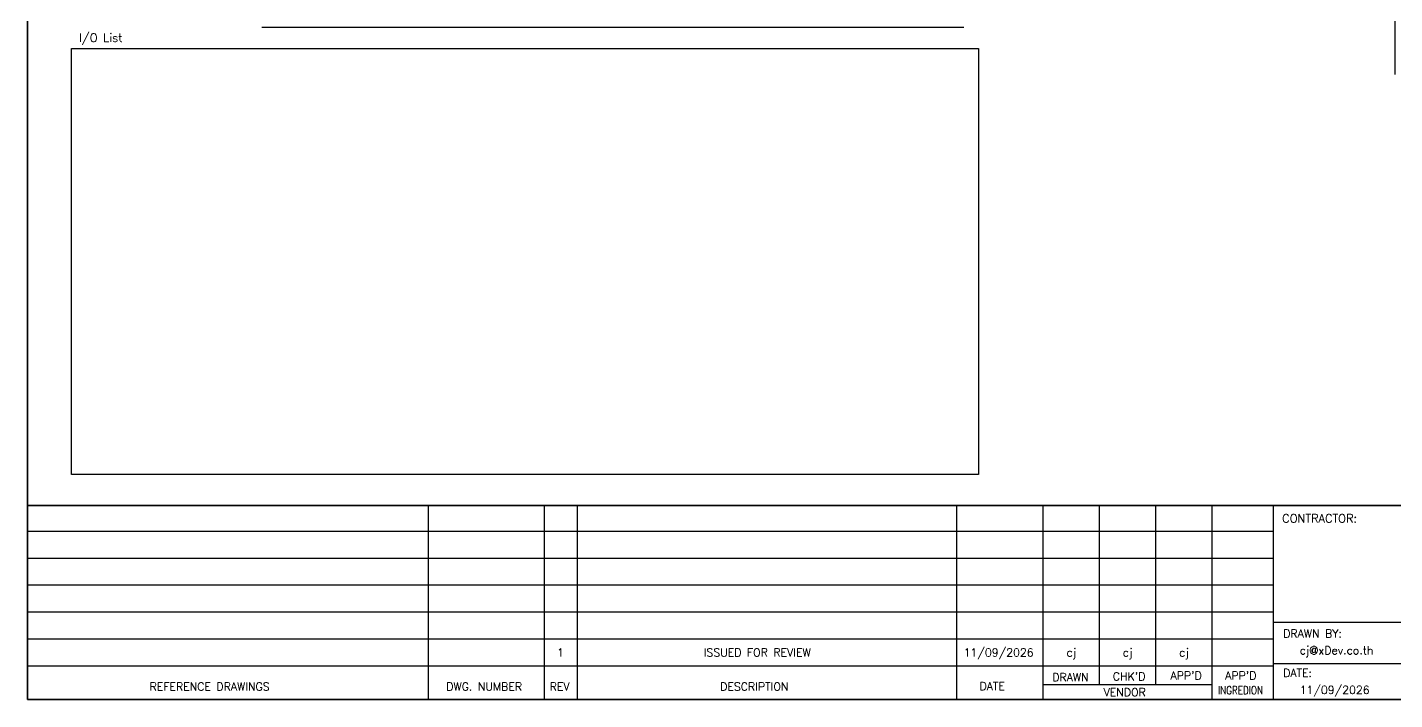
# Model space of a CAD drawing. Header units: millimetres. Extents: x 0 to 3893, y 0 to 2704.
# Drawn here: x 0 to 2029, y 0 to 997 of the extents above; entities that cross this region are included whole.
import ezdxf
from ezdxf.enums import TextEntityAlignment as Align

# ---------------------------------------------------------------- set-up
doc = ezdxf.new("R2010")
doc.units = ezdxf.units.MM
for name, color, linetype in [('GT_1', 9, 'Continuous'), ('HELPPOINT', 7, 'Continuous'), ('MEMBER', 7, 'Continuous')]:
    doc.layers.add(name, color=color, linetype=linetype)
doc.layers.add('IE-WIRE', color=7, linetype='Continuous', lineweight=25)
doc.styles.add('ROMANS', font='romans.shx', dxfattribs={"width": 0.85, "height": 25})

msp = doc.modelspace()

# ---------------------------------------------------------------- linework, layer by layer
msp.add_lwpolyline([(65.7, 965.9), (1411.5, 965.9), (1411.5, 333.8), (65.7, 333.8)], close=True)
at = {"layer": 'GT_1', "color": 4}
for p, q in [((595.4, 0), (595.4, 288.2)), ((767.3, 0), (767.3, 288.2)), ((816.4, 0), (816.4, 288.2)), ((1379.1, 0), (1379.1, 288.2)), ((1507.4, 0), (1507.4, 288.2)), ((1591, 21.8), (1591, 288.2)), ((1674.5, 21.8), (1674.5, 288.2)), ((1757.8, 0), (1757.8, 288.2)), ((1848.8, 0), (1848.8, 288.2)), ((1848.8, 249.3), (0, 249.3)), ((1848.8, 209.5), (0, 209.5)), ((1848.8, 169.6), (0, 169.6)), ((1848.8, 129.7), (0, 129.7)), ((2635.8, 114.3), (1848.8, 114.3)), ((1848.8, 89.7), (0, 89.7)), ((1848.7, 49.8), (0, 49.8)), ((2635.8, 52.9), (1848.8, 52.9)), ((1757.8, 21.8), (1507.4, 21.8))]:
    msp.add_line(p, q, dxfattribs=at)
at = {"layer": 'HELPPOINT', "color": 4, "lineweight": 35}
for p, q in [((0, 0), (0, 2704.2)), ((0, 0), (0, 2704.2)), ((3893.3, 0), (0, 0)), ((3893.3, 0), (0, 0))]:
    msp.add_line(p, q, dxfattribs=at)
at = {"layer": 'IE-WIRE', "color": 4, "ltscale": 25.4}
msp.add_line((2028.8, 2406.8), (2028.8, 927.2), dxfattribs=at)
at = {"layer": 'IE-WIRE', "color": 4}
msp.add_line((348.1, 997.2), (1389.4, 997.2), dxfattribs=at)
at = {"layer": 'MEMBER', "color": 4, "lineweight": 35}
msp.add_line((0, 288.2), (3893.3, 288.2), dxfattribs=at)
msp.add_line((0, 288.2), (3893.3, 288.2), dxfattribs=at)

# ---------------------------------------------------------------- texts
at = {"layer": 'MEMBER', "color": 4, "ltscale": 0.8, "style": 'ROMANS'}
for s, height, p in [('I/O List', 12.35, (76.6, 975.6)), ('CONTRACTOR:', 12.35, (1861.9, 262.7)), ('DRAWN BY:', 11.88, (1863.4, 92.1)), ('cj@xDev.co.th', 11.875, (1887.8, 67.2)), ("APP'D", 11.88, (1696.2, 29.7)), ("APP'D", 11.88, (1777.4, 29.7)), ('DATE:', 11.88, (1863.4, 33.6)), ('REFERENCE DRAWINGS', 11.875, (181.4, 13.4)), ('DWG. NUMBER', 11.875, (621.6, 13.4)), ('REV', 11.88, (775.1, 13.4)), ('DESCRIPTION', 11.875, (1028, 13.4)), ('DATE', 11.88, (1412.8, 14.2)), ('DRAWN', 11.88, (1520.8, 27.3)), ("CHK'D", 11.88, (1610.6, 28.5)), ('11/09/2026', 11.88, (1887.8, 8.5)), ('VENDOR', 11.88, (1596.9, 5.1))]:
    msp.add_text(s, height=height, dxfattribs=at).set_placement(p)
for s, height, p in [('1', 11.9, (790.9, 69.9)), ('ISSUED FOR REVIEW', 11.875, (1083, 69.9)), ('11/09/2026', 11.88, (1441.2, 69.9)), ('cj', 11.88, (1549.1, 69.9)), ('cj', 11.88, (1632.6, 69.9)), ('cj', 11.88, (1716.2, 69.9))]:
    msp.add_text(s, height=height, dxfattribs=at).set_placement(p, align=Align.MIDDLE_CENTER)
at = {"layer": 'MEMBER', "color": 4, "ltscale": 0.8, "style": 'ROMANS', "width": 0.8}
msp.add_text('INGREDION', height=11.88, dxfattribs=at).set_placement((1766.6, 8))

doc.saveas('drawing.dxf')
